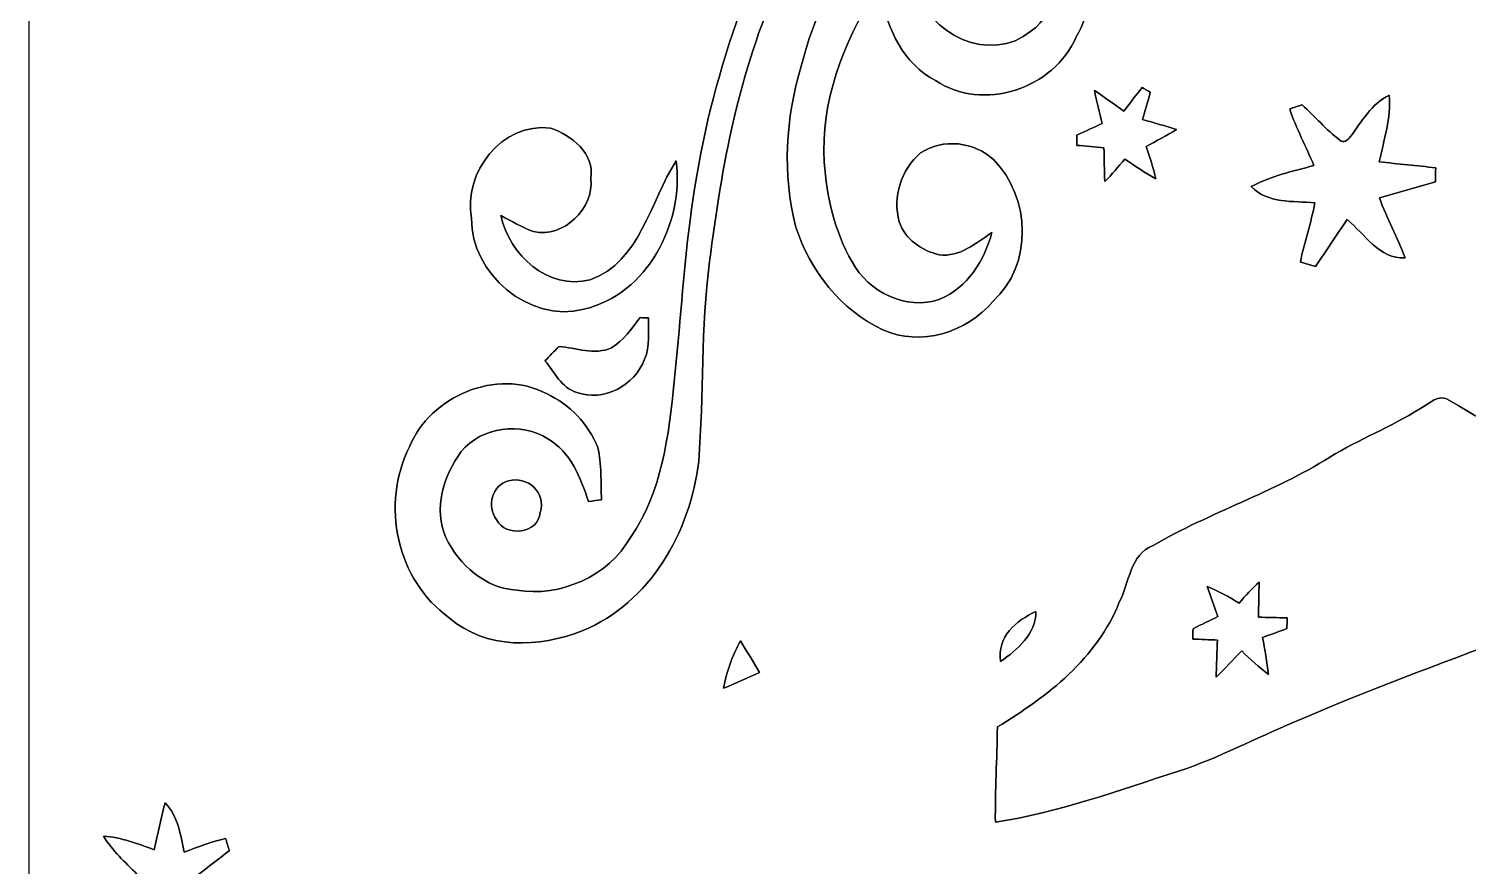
# Model space of a CAD drawing. Header units: centimetres. Extents: x -16.8 to 16.8, y -16.7 to 16.7.
# Drawn here: x -16.77 to -2.77, y 0.39 to 8.53 of the extents above; entities that cross this region are included whole.
import ezdxf

# ---------------------------------------------------------------- set-up
doc = ezdxf.new("R2010")
doc.units = ezdxf.units.CM
doc.header["$MEASUREMENT"] = 0
doc.layers.add('Layer 1', color=7, linetype='Continuous')

msp = doc.modelspace()

# ---------------------------------------------------------------- linework, layer by layer
at = {"layer": 'Layer 1', "color": 7}
for points, knots in [([(-16.77458, 16.66875), (-16.77458, 16.66875), (16.77458, 16.66875), (16.77458, 16.66875), (16.77458, 16.66875), (16.77458, 16.66875), (16.77458, -16.66875), (16.77458, -16.66875), (16.77458, -16.66875), (16.77458, -16.66875), (-16.77458, -16.66875), (-16.77458, -16.66875), (-16.77458, -16.66875), (-16.77458, -16.66875), (-16.77458, 16.66875), (-16.77458, 16.66875), (-16.77458, 16.66875), (-16.77458, 16.66875), (-16.77458, 16.66875), (-16.77458, 16.66875)], [0, 0, 0, 0, 0.16666667, 0.16666667, 0.16666667, 0.16666667, 0.33333333, 0.33333333, 0.33333333, 0.33333333, 0.5, 0.5, 0.5, 0.5, 0.66666667, 0.66666667, 0.66666667, 0.66666667, 1, 1, 1, 1]), ([(-9.86155, 12.54866), (-10.07639, 12.21458), (-10.19351, 11.80853), (-10.11132, 11.41201), (-10.11132, 11.41201), (-10.04817, 10.83522), (-9.68869, 10.34556), (-9.24595, 9.99278), (-9.24595, 9.99278), (-9.83333, 8.97396), (-10.19669, 7.83237), (-10.34133, 6.66644), (-10.34133, 6.66644), (-10.41329, 6.14609), (-10.43517, 5.62081), (-10.4962, 5.0994), (-10.4962, 5.0994), (-10.54876, 4.57623), (-10.61226, 4.0259), (-10.92165, 3.58281), (-10.92165, 3.58281), (-11.13508, 3.20816), (-11.60427, 2.99896), (-12.02619, 3.07164), (-12.02619, 3.07164), (-12.33276, 3.08892), (-12.58958, 3.31541), (-12.71658, 3.58281), (-12.71658, 3.58281), (-12.84111, 3.86221), (-12.73986, 4.1843), (-12.567, 4.41854), (-12.567, 4.41854), (-12.36945, 4.66055), (-11.98245, 4.71241), (-11.72386, 4.54131), (-11.72386, 4.54131), (-11.5002, 4.41819), (-11.40813, 4.16243), (-11.32911, 3.93453), (-11.32911, 3.93453), (-11.28677, 3.93947), (-11.24444, 3.94441), (-11.20211, 3.94935), (-11.20211, 3.94935), (-11.21234, 4.11939), (-11.19752, 4.29401), (-11.23985, 4.45982), (-11.23985, 4.45982), (-11.33334, 4.68912), (-11.5122, 4.87856), (-11.73798, 4.98193), (-11.73798, 4.98193), (-12.21952, 5.23734), (-12.87074, 4.95759), (-13.07148, 4.46405), (-13.07148, 4.46405), (-13.35193, 3.90984), (-13.19777, 3.16724), (-12.68377, 2.80317), (-12.68377, 2.80317), (-12.32994, 2.49308), (-11.80536, 2.51001), (-11.38978, 2.67723), (-11.38978, 2.67723), (-10.72974, 2.94711), (-10.33533, 3.63926), (-10.25737, 4.32576), (-10.25737, 4.32576), (-10.20657, 4.97205), (-10.23796, 5.62328), (-10.15083, 6.26674), (-10.15083, 6.26674), (-10.03547, 7.19173), (-9.86437, 8.12659), (-9.47244, 8.97855), (-9.47244, 8.97855), (-9.25407, 9.46785), (-8.90129, 9.87319), (-8.53969, 10.26054), (-8.53969, 10.26054), (-9.0992, 10.43693), (-9.60226, 10.8398), (-9.79205, 11.40954), (-9.79205, 11.40954), (-9.92505, 11.77149), (-9.83086, 12.15425), (-9.76489, 12.51938), (-9.76489, 12.51938), (-9.78888, 12.52679), (-9.83756, 12.54125), (-9.86155, 12.54866), (-9.86155, 12.54866), (-9.86155, 12.54866), (-9.86155, 12.54866), (-9.86155, 12.54866)], [0, 0, 0, 0, 0.04, 0.04, 0.04, 0.04, 0.08, 0.08, 0.08, 0.08, 0.12, 0.12, 0.12, 0.12, 0.16, 0.16, 0.16, 0.16, 0.2, 0.2, 0.2, 0.2, 0.24, 0.24, 0.24, 0.24, 0.28, 0.28, 0.28, 0.28, 0.32, 0.32, 0.32, 0.32, 0.36, 0.36, 0.36, 0.36, 0.4, 0.4, 0.4, 0.4, 0.44, 0.44, 0.44, 0.44, 0.48, 0.48, 0.48, 0.48, 0.52, 0.52, 0.52, 0.52, 0.56, 0.56, 0.56, 0.56, 0.6, 0.6, 0.6, 0.6, 0.64, 0.64, 0.64, 0.64, 0.68, 0.68, 0.68, 0.68, 0.72, 0.72, 0.72, 0.72, 0.76, 0.76, 0.76, 0.76, 0.8, 0.8, 0.8, 0.8, 0.84, 0.84, 0.84, 0.84, 0.88, 0.88, 0.88, 0.88, 0.92, 0.92, 0.92, 0.92, 1, 1, 1, 1]), ([(-7.63799, 10.60168), (-8.39682, 9.97126), (-9.01735, 9.13447), (-9.25936, 8.16681), (-9.25936, 8.16681), (-9.41282, 7.66127), (-9.44598, 7.11447), (-9.31228, 6.60082), (-9.31228, 6.60082), (-9.17575, 6.17679), (-8.87448, 5.79367), (-8.46667, 5.60352), (-8.46667, 5.60352), (-8.09872, 5.43595), (-7.64893, 5.57636), (-7.39563, 5.87904), (-7.39563, 5.87904), (-7.00405, 6.229), (-7.02628, 6.89187), (-7.38681, 7.25346), (-7.38681, 7.25346), (-7.57379, 7.43197), (-7.8807, 7.46689), (-8.09801, 7.32155), (-8.09801, 7.32155), (-8.28887, 7.16245), (-8.37283, 6.89187), (-8.30651, 6.65268), (-8.30651, 6.65268), (-8.25324, 6.48264), (-8.08461, 6.37187), (-7.91916, 6.3313), (-7.91916, 6.3313), (-7.7149, 6.30661), (-7.56179, 6.4456), (-7.40516, 6.54756), (-7.40516, 6.54756), (-7.47854, 6.27486), (-7.64117, 6.0138), (-7.91104, 5.90021), (-7.91104, 5.90021), (-8.24089, 5.78626), (-8.60425, 5.969), (-8.76547, 6.26251), (-8.76547, 6.26251), (-8.93304, 6.55779), (-9.01383, 6.89645), (-9.03534, 7.23336), (-9.03534, 7.23336), (-9.07309, 7.82038), (-8.84908, 8.38553), (-8.54922, 8.87906), (-8.54922, 8.87906), (-8.53123, 8.87201), (-8.49595, 8.85754), (-8.47831, 8.85049), (-8.47831, 8.85049), (-8.42186, 8.5217), (-8.26347, 8.18797), (-7.95514, 8.02675), (-7.95514, 8.02675), (-7.493, 7.71596), (-6.79838, 7.94561), (-6.58424, 8.4515), (-6.58424, 8.4515), (-6.27839, 8.91928), (-6.72218, 9.69292), (-7.30532, 9.52712), (-7.30532, 9.52712), (-7.52334, 9.49149), (-7.6394, 9.27594), (-7.69197, 9.08156), (-7.69197, 9.08156), (-7.49194, 9.17575), (-7.31167, 9.41352), (-7.07143, 9.29816), (-7.07143, 9.29816), (-6.76593, 9.15106), (-6.74688, 8.68468), (-7.02557, 8.50618), (-7.02557, 8.50618), (-7.41045, 8.18233), (-8.04474, 8.46949), (-8.13082, 8.94327), (-8.13082, 8.94327), (-8.14458, 9.19727), (-8.10789, 9.45691), (-7.98901, 9.68375), (-7.98901, 9.68375), (-7.79392, 10.13954), (-7.38681, 10.45422), (-6.99206, 10.73044), (-6.99206, 10.73044), (-6.70243, 10.94669), (-6.35, 11.04053), (-6.02968, 11.19611), (-6.02968, 11.19611), (-6.62199, 11.27054), (-7.17762, 10.93435), (-7.63799, 10.60168), (-7.63799, 10.60168), (-7.63799, 10.60168), (-7.63799, 10.60168), (-7.63799, 10.60168)], [0, 0, 0, 0, 0.03703704, 0.03703704, 0.03703704, 0.03703704, 0.07407407, 0.07407407, 0.07407407, 0.07407407, 0.11111111, 0.11111111, 0.11111111, 0.11111111, 0.14814815, 0.14814815, 0.14814815, 0.14814815, 0.18518519, 0.18518519, 0.18518519, 0.18518519, 0.22222222, 0.22222222, 0.22222222, 0.22222222, 0.25925926, 0.25925926, 0.25925926, 0.25925926, 0.2962963, 0.2962963, 0.2962963, 0.2962963, 0.33333333, 0.33333333, 0.33333333, 0.33333333, 0.37037037, 0.37037037, 0.37037037, 0.37037037, 0.40740741, 0.40740741, 0.40740741, 0.40740741, 0.44444444, 0.44444444, 0.44444444, 0.44444444, 0.48148148, 0.48148148, 0.48148148, 0.48148148, 0.51851852, 0.51851852, 0.51851852, 0.51851852, 0.55555556, 0.55555556, 0.55555556, 0.55555556, 0.59259259, 0.59259259, 0.59259259, 0.59259259, 0.62962963, 0.62962963, 0.62962963, 0.62962963, 0.66666667, 0.66666667, 0.66666667, 0.66666667, 0.7037037, 0.7037037, 0.7037037, 0.7037037, 0.74074074, 0.74074074, 0.74074074, 0.74074074, 0.77777778, 0.77777778, 0.77777778, 0.77777778, 0.81481481, 0.81481481, 0.81481481, 0.81481481, 0.85185185, 0.85185185, 0.85185185, 0.85185185, 0.88888889, 0.88888889, 0.88888889, 0.88888889, 0.92592593, 0.92592593, 0.92592593, 0.92592593, 1, 1, 1, 1]), ([(-5.9436, 7.95867), (-6.00357, 7.88247), (-6.06178, 7.80521), (-6.12105, 7.72866), (-6.12105, 7.72866), (-6.21665, 7.79568), (-6.31155, 7.86412), (-6.40786, 7.93044), (-6.40786, 7.93044), (-6.38634, 7.82214), (-6.35917, 7.71525), (-6.33166, 7.60836), (-6.33166, 7.60836), (-6.41385, 7.57096), (-6.4957, 7.53392), (-6.57754, 7.49582), (-6.57754, 7.49582), (-6.57789, 7.47077), (-6.5786, 7.42068), (-6.57895, 7.39563), (-6.57895, 7.39563), (-6.49111, 7.38787), (-6.40292, 7.37941), (-6.31437, 7.37094), (-6.31437, 7.37094), (-6.31049, 7.26122), (-6.31261, 7.15574), (-6.30626, 7.04427), (-6.30626, 7.04427), (-6.23746, 7.11341), (-6.17467, 7.18785), (-6.11223, 7.26264), (-6.11223, 7.26264), (-6.0131, 7.19596), (-5.91573, 7.12682), (-5.8099, 7.07037), (-5.8099, 7.07037), (-5.8353, 7.17691), (-5.86916, 7.28133), (-5.90479, 7.3847), (-5.90479, 7.3847), (-5.80496, 7.43761), (-5.70548, 7.49124), (-5.60917, 7.5498), (-5.60917, 7.5498), (-5.71853, 7.58507), (-5.8293, 7.61506), (-5.93972, 7.64646), (-5.93972, 7.64646), (-5.91326, 7.73465), (-5.88751, 7.8232), (-5.86423, 7.9121), (-5.86423, 7.9121), (-5.88433, 7.92374), (-5.92384, 7.94702), (-5.9436, 7.95867), (-5.9436, 7.95867), (-5.9436, 7.95867), (-5.9436, 7.95867), (-5.9436, 7.95867)], [0, 0, 0, 0, 0.0625, 0.0625, 0.0625, 0.0625, 0.125, 0.125, 0.125, 0.125, 0.1875, 0.1875, 0.1875, 0.1875, 0.25, 0.25, 0.25, 0.25, 0.3125, 0.3125, 0.3125, 0.3125, 0.375, 0.375, 0.375, 0.375, 0.4375, 0.4375, 0.4375, 0.4375, 0.5, 0.5, 0.5, 0.5, 0.5625, 0.5625, 0.5625, 0.5625, 0.625, 0.625, 0.625, 0.625, 0.6875, 0.6875, 0.6875, 0.6875, 0.75, 0.75, 0.75, 0.75, 0.8125, 0.8125, 0.8125, 0.8125, 0.875, 0.875, 0.875, 0.875, 1, 1, 1, 1]), ([(-3.91901, 7.47712), (-3.93876, 7.44749), (-3.98709, 7.41257), (-4.0192, 7.44502), (-4.0192, 7.44502), (-4.15325, 7.54662), (-4.26191, 7.6768), (-4.38609, 7.78969), (-4.38609, 7.78969), (-4.41643, 7.77981), (-4.4771, 7.76041), (-4.50744, 7.75088), (-4.50744, 7.75088), (-4.44535, 7.56073), (-4.34799, 7.3847), (-4.27284, 7.19949), (-4.27284, 7.19949), (-4.47957, 7.14269), (-4.69159, 7.09683), (-4.88139, 6.99417), (-4.88139, 6.99417), (-4.71876, 6.82801), (-4.47569, 6.85518), (-4.26261, 6.83789), (-4.26261, 6.83789), (-4.29719, 6.64281), (-4.36774, 6.45619), (-4.40373, 6.26075), (-4.40373, 6.26075), (-4.35504, 6.24699), (-4.30601, 6.23288), (-4.25697, 6.21841), (-4.25697, 6.21841), (-4.15431, 6.37046), (-4.0513, 6.52216), (-3.94794, 6.6735), (-3.94794, 6.6735), (-3.77437, 6.53239), (-3.63679, 6.28756), (-3.38596, 6.30273), (-3.38596, 6.30273), (-3.45652, 6.5024), (-3.56694, 6.68514), (-3.63396, 6.88622), (-3.63396, 6.88622), (-3.45228, 6.93737), (-3.2706, 6.98817), (-3.08892, 7.04003), (-3.08892, 7.04003), (-3.08857, 7.08589), (-3.08822, 7.1314), (-3.08751, 7.17691), (-3.08751, 7.17691), (-3.2699, 7.19878), (-3.45405, 7.21607), (-3.63643, 7.23441), (-3.63643, 7.23441), (-3.59234, 7.44855), (-3.52072, 7.66269), (-3.53907, 7.88458), (-3.53907, 7.88458), (-3.71299, 7.79921), (-3.80753, 7.62529), (-3.91901, 7.47712), (-3.91901, 7.47712), (-3.91901, 7.47712), (-3.91901, 7.47712), (-3.91901, 7.47712)], [0, 0, 0, 0, 0.05555556, 0.05555556, 0.05555556, 0.05555556, 0.11111111, 0.11111111, 0.11111111, 0.11111111, 0.16666667, 0.16666667, 0.16666667, 0.16666667, 0.22222222, 0.22222222, 0.22222222, 0.22222222, 0.27777778, 0.27777778, 0.27777778, 0.27777778, 0.33333333, 0.33333333, 0.33333333, 0.33333333, 0.38888889, 0.38888889, 0.38888889, 0.38888889, 0.44444444, 0.44444444, 0.44444444, 0.44444444, 0.5, 0.5, 0.5, 0.5, 0.55555556, 0.55555556, 0.55555556, 0.55555556, 0.61111111, 0.61111111, 0.61111111, 0.61111111, 0.66666667, 0.66666667, 0.66666667, 0.66666667, 0.72222222, 0.72222222, 0.72222222, 0.72222222, 0.77777778, 0.77777778, 0.77777778, 0.77777778, 0.83333333, 0.83333333, 0.83333333, 0.83333333, 0.88888889, 0.88888889, 0.88888889, 0.88888889, 1, 1, 1, 1]), ([(-12.46858, 6.68584), (-12.47069, 6.14574), (-11.90872, 5.66702), (-11.37603, 5.80178), (-11.37603, 5.80178), (-10.7569, 5.94819), (-10.39671, 6.63892), (-10.4775, 7.24464), (-10.4775, 7.24464), (-10.73115, 6.85024), (-10.82111, 6.26921), (-11.31253, 6.08753), (-11.31253, 6.08753), (-11.73233, 5.9884), (-12.09181, 6.32742), (-12.18248, 6.7123), (-12.18248, 6.7123), (-12.07594, 6.66186), (-11.97575, 6.59447), (-11.86321, 6.55673), (-11.86321, 6.55673), (-11.57464, 6.49252), (-11.27301, 6.78004), (-11.30688, 7.07319), (-11.30688, 7.07319), (-11.26666, 7.31485), (-11.49632, 7.49582), (-11.69917, 7.5625), (-11.69917, 7.5625), (-12.17119, 7.62388), (-12.55042, 7.12929), (-12.46858, 6.68584), (-12.46858, 6.68584), (-12.46858, 6.68584), (-12.46858, 6.68584), (-12.46858, 6.68584)], [0, 0, 0, 0, 0.1, 0.1, 0.1, 0.1, 0.2, 0.2, 0.2, 0.2, 0.3, 0.3, 0.3, 0.3, 0.4, 0.4, 0.4, 0.4, 0.5, 0.5, 0.5, 0.5, 0.6, 0.6, 0.6, 0.6, 0.7, 0.7, 0.7, 0.7, 0.8, 0.8, 0.8, 0.8, 1, 1, 1, 1]), ([(-10.82781, 5.721), (-10.91036, 5.61481), (-10.98832, 5.49663), (-11.10686, 5.42749), (-11.10686, 5.42749), (-11.26984, 5.35305), (-11.45081, 5.42819), (-11.61768, 5.44089), (-11.61768, 5.44089), (-11.66283, 5.39468), (-11.70834, 5.34811), (-11.75314, 5.30119), (-11.75314, 5.30119), (-11.66213, 5.19077), (-11.59193, 5.03908), (-11.44411, 4.99463), (-11.44411, 4.99463), (-11.18694, 4.89479), (-10.87579, 5.06413), (-10.78442, 5.31601), (-10.78442, 5.31601), (-10.7248, 5.44089), (-10.75302, 5.58659), (-10.7442, 5.71853), (-10.7442, 5.71853), (-10.76501, 5.71923), (-10.80699, 5.72029), (-10.82781, 5.721), (-10.82781, 5.721), (-10.82781, 5.721), (-10.82781, 5.721), (-10.82781, 5.721)], [0, 0, 0, 0, 0.11111111, 0.11111111, 0.11111111, 0.11111111, 0.22222222, 0.22222222, 0.22222222, 0.22222222, 0.33333333, 0.33333333, 0.33333333, 0.33333333, 0.44444444, 0.44444444, 0.44444444, 0.44444444, 0.55555556, 0.55555556, 0.55555556, 0.55555556, 0.66666667, 0.66666667, 0.66666667, 0.66666667, 0.77777778, 0.77777778, 0.77777778, 0.77777778, 1, 1, 1, 1]), ([(-3.24309, 4.83517), (-3.15595, 4.87962), (-3.05364, 4.99357), (-2.95169, 4.91561), (-2.95169, 4.91561), (-2.08068, 4.38926), (-1.149, 3.9751), (-0.2286, 3.54401), (-0.2286, 3.54401), (-0.23036, 3.52108), (-0.23424, 3.47521), (-0.23601, 3.45193), (-0.23601, 3.45193), (-1.62348, 2.84021), (-3.07587, 2.39219), (-4.46652, 1.78717), (-4.46652, 1.78717), (-4.83905, 1.63195), (-5.19748, 1.44286), (-5.58094, 1.3141), (-5.58094, 1.3141), (-6.17079, 1.12536), (-6.75711, 0.91228), (-7.37129, 0.81492), (-7.37129, 0.81492), (-7.37411, 1.12395), (-7.35506, 1.43334), (-7.35154, 1.74202), (-7.35154, 1.74202), (-6.86506, 2.03659), (-6.3821, 2.40983), (-6.1655, 2.95487), (-6.1655, 2.95487), (-6.06672, 3.14254), (-6.0639, 3.41665), (-5.83741, 3.50696), (-5.83741, 3.50696), (-5.28214, 3.82693), (-4.66302, 4.02414), (-4.11762, 4.36386), (-4.11762, 4.36386), (-3.83681, 4.54131), (-3.52072, 4.65314), (-3.24309, 4.83517), (-3.24309, 4.83517), (-3.24309, 4.83517), (-3.24309, 4.83517), (-3.24309, 4.83517)], [0, 0, 0, 0, 0.07692308, 0.07692308, 0.07692308, 0.07692308, 0.15384615, 0.15384615, 0.15384615, 0.15384615, 0.23076923, 0.23076923, 0.23076923, 0.23076923, 0.30769231, 0.30769231, 0.30769231, 0.30769231, 0.38461538, 0.38461538, 0.38461538, 0.38461538, 0.46153846, 0.46153846, 0.46153846, 0.46153846, 0.53846154, 0.53846154, 0.53846154, 0.53846154, 0.61538462, 0.61538462, 0.61538462, 0.61538462, 0.69230769, 0.69230769, 0.69230769, 0.69230769, 0.76923077, 0.76923077, 0.76923077, 0.76923077, 0.84615385, 0.84615385, 0.84615385, 0.84615385, 1, 1, 1, 1]), ([(-12.10663, 4.13456), (-12.26785, 4.09646), (-12.32147, 3.88408), (-12.22481, 3.75814), (-12.22481, 3.75814), (-12.1412, 3.58211), (-11.81276, 3.62021), (-11.79901, 3.82729), (-11.79901, 3.82729), (-11.73445, 4.02378), (-11.92989, 4.18571), (-12.10663, 4.13456), (-12.10663, 4.13456), (-12.10663, 4.13456), (-12.10663, 4.13456), (-12.10663, 4.13456)], [0, 0, 0, 0, 0.2, 0.2, 0.2, 0.2, 0.4, 0.4, 0.4, 0.4, 0.6, 0.6, 0.6, 0.6, 1, 1, 1, 1]), ([(-4.99992, 2.94605), (-5.10011, 3.00637), (-5.20241, 3.06423), (-5.31107, 3.10833), (-5.31107, 3.10833), (-5.27861, 3.0099), (-5.24228, 2.91253), (-5.20594, 2.81552), (-5.20594, 2.81552), (-5.28708, 2.77636), (-5.36751, 2.73685), (-5.44795, 2.69734), (-5.44795, 2.69734), (-5.44865, 2.67194), (-5.44971, 2.62114), (-5.45006, 2.59609), (-5.45006, 2.59609), (-5.39044, 2.59362), (-5.27121, 2.58868), (-5.21159, 2.58621), (-5.21159, 2.58621), (-5.21476, 2.4959), (-5.22076, 2.31528), (-5.22393, 2.22462), (-5.22393, 2.22462), (-5.14068, 2.30999), (-5.05813, 2.39571), (-4.97487, 2.48038), (-4.97487, 2.48038), (-4.89232, 2.39995), (-4.80695, 2.32198), (-4.71382, 2.25319), (-4.71382, 2.25319), (-4.72899, 2.37384), (-4.75051, 2.49379), (-4.77097, 2.61303), (-4.77097, 2.61303), (-4.6923, 2.64089), (-4.61328, 2.66912), (-4.53461, 2.69804), (-4.53461, 2.69804), (-4.53425, 2.72415), (-4.53319, 2.77636), (-4.53284, 2.80247), (-4.53284, 2.80247), (-4.62598, 2.80458), (-4.71911, 2.8067), (-4.81189, 2.80846), (-4.81189, 2.80846), (-4.80836, 2.92206), (-4.80801, 3.03848), (-4.80519, 3.15101), (-4.80519, 3.15101), (-4.87398, 3.08681), (-4.93818, 3.01731), (-4.99992, 2.94605)], [0, 0, 0, 0, 0.06666667, 0.06666667, 0.06666667, 0.06666667, 0.13333333, 0.13333333, 0.13333333, 0.13333333, 0.2, 0.2, 0.2, 0.2, 0.26666667, 0.26666667, 0.26666667, 0.26666667, 0.33333333, 0.33333333, 0.33333333, 0.33333333, 0.4, 0.4, 0.4, 0.4, 0.46666667, 0.46666667, 0.46666667, 0.46666667, 0.53333333, 0.53333333, 0.53333333, 0.53333333, 0.6, 0.6, 0.6, 0.6, 0.66666667, 0.66666667, 0.66666667, 0.66666667, 0.73333333, 0.73333333, 0.73333333, 0.73333333, 0.8, 0.8, 0.8, 0.8, 0.86666667, 0.86666667, 0.86666667, 0.86666667, 1, 1, 1, 1]), ([(-7.32155, 2.37702), (-7.35683, 2.62467), (-7.1695, 2.77319), (-6.97618, 2.86526), (-6.97618, 2.86526), (-6.97618, 2.64654), (-7.1561, 2.49343), (-7.32155, 2.37702)], [0, 0, 0, 0, 0.33333333, 0.33333333, 0.33333333, 0.33333333, 1, 1, 1, 1]), ([(-10.01607, 2.11737), (-9.98502, 2.27824), (-9.9314, 2.43487), (-9.85203, 2.57845), (-9.85203, 2.57845), (-9.78923, 2.47721), (-9.72644, 2.37525), (-9.66576, 2.27224), (-9.66576, 2.27224), (-9.78218, 2.22003), (-9.89753, 2.165), (-10.01607, 2.11737)], [0, 0, 0, 0, 0.25, 0.25, 0.25, 0.25, 0.5, 0.5, 0.5, 0.5, 1, 1, 1, 1]), ([(-15.44743, 1.00471), (-15.48977, 0.85443), (-15.52152, 0.70132), (-15.55327, 0.54822), (-15.55327, 0.54822), (-15.71378, 0.60748), (-15.87641, 0.66816), (-16.04857, 0.68121), (-16.04857, 0.68121), (-15.96319, 0.53869), (-15.83725, 0.42862), (-15.72295, 0.30974), (-15.72295, 0.30974), (-15.84995, 0.20003), (-15.99036, 0.09313), (-16.05351, -0.06879), (-16.05351, -0.06879), (-15.88347, -0.04833), (-15.7159, -0.01094), (-15.54621, 0.01129), (-15.54621, 0.01129), (-15.5388, -0.10971), (-15.50705, -0.23319), (-15.53104, -0.35384), (-15.53104, -0.35384), (-15.60054, -0.54293), (-15.73883, -0.70168), (-15.78963, -0.89888), (-15.78963, -0.89888), (-15.89476, -1.4097), (-15.6718, -2.00307), (-15.19096, -2.24473), (-15.19096, -2.24473), (-14.60006, -2.5654), (-13.76962, -2.30681), (-13.46976, -1.70251), (-13.46976, -1.70251), (-13.27856, -1.34444), (-13.35723, -0.90699), (-13.52091, -0.55316), (-13.52091, -0.55316), (-13.5823, -0.92322), (-13.49904, -1.37195), (-13.78197, -1.67005), (-13.78197, -1.67005), (-14.06666, -1.94381), (-14.51681, -2.12372), (-14.90274, -1.95509), (-14.90274, -1.95509), (-15.34901, -1.79564), (-15.54621, -1.21673), (-15.35959, -0.79587), (-15.35959, -0.79587), (-15.21883, -0.45085), (-14.65545, -0.35842), (-14.44766, -0.68968), (-14.44766, -0.68968), (-14.28256, -0.8823), (-14.32454, -1.15817), (-14.30338, -1.391), (-14.30338, -1.391), (-14.10053, -1.22626), (-13.99752, -0.93098), (-14.12699, -0.68756), (-14.12699, -0.68756), (-14.23741, -0.36759), (-14.56549, -0.2346), (-14.84313, -0.09666), (-14.84313, -0.09666), (-14.94649, 0.02999), (-15.03539, 0.16933), (-15.13417, 0.29986), (-15.13417, 0.29986), (-15.03151, 0.38135), (-14.92638, 0.45967), (-14.82337, 0.54046), (-14.82337, 0.54046), (-14.83254, 0.56974), (-14.85089, 0.62865), (-14.85971, 0.65793), (-14.85971, 0.65793), (-14.99729, 0.62406), (-15.13029, 0.57644), (-15.26223, 0.52529), (-15.26223, 0.52529), (-15.29715, 0.69356), (-15.32431, 0.87454), (-15.44743, 1.00471), (-15.44743, 1.00471), (-15.44743, 1.00471), (-15.44743, 1.00471), (-15.44743, 1.00471)], [0, 0, 0, 0, 0.04166667, 0.04166667, 0.04166667, 0.04166667, 0.08333333, 0.08333333, 0.08333333, 0.08333333, 0.125, 0.125, 0.125, 0.125, 0.16666667, 0.16666667, 0.16666667, 0.16666667, 0.20833333, 0.20833333, 0.20833333, 0.20833333, 0.25, 0.25, 0.25, 0.25, 0.29166667, 0.29166667, 0.29166667, 0.29166667, 0.33333333, 0.33333333, 0.33333333, 0.33333333, 0.375, 0.375, 0.375, 0.375, 0.41666667, 0.41666667, 0.41666667, 0.41666667, 0.45833333, 0.45833333, 0.45833333, 0.45833333, 0.5, 0.5, 0.5, 0.5, 0.54166667, 0.54166667, 0.54166667, 0.54166667, 0.58333333, 0.58333333, 0.58333333, 0.58333333, 0.625, 0.625, 0.625, 0.625, 0.66666667, 0.66666667, 0.66666667, 0.66666667, 0.70833333, 0.70833333, 0.70833333, 0.70833333, 0.75, 0.75, 0.75, 0.75, 0.79166667, 0.79166667, 0.79166667, 0.79166667, 0.83333333, 0.83333333, 0.83333333, 0.83333333, 0.875, 0.875, 0.875, 0.875, 0.91666667, 0.91666667, 0.91666667, 0.91666667, 1, 1, 1, 1])]:
    msp.add_open_spline(points, degree=3, knots=knots, dxfattribs=at)
at = {"layer": 'Layer 1'}
for points, knots in [([(-9.86155, 12.54866), (-9.83756, 12.54125), (-9.78888, 12.52679), (-9.76489, 12.51938), (-9.76489, 12.51938), (-9.83086, 12.15425), (-9.92505, 11.77149), (-9.79205, 11.40954), (-9.79205, 11.40954), (-9.60226, 10.8398), (-9.0992, 10.43693), (-8.53969, 10.26054), (-8.53969, 10.26054), (-8.90129, 9.87319), (-9.25407, 9.46785), (-9.47244, 8.97855), (-9.47244, 8.97855), (-9.86437, 8.12659), (-10.03547, 7.19173), (-10.15083, 6.26674), (-10.15083, 6.26674), (-10.23796, 5.62328), (-10.20657, 4.97205), (-10.25737, 4.32576), (-10.25737, 4.32576), (-10.33533, 3.63926), (-10.72974, 2.94711), (-11.38978, 2.67723), (-11.38978, 2.67723), (-11.80536, 2.51001), (-12.32994, 2.49308), (-12.68377, 2.80317), (-12.68377, 2.80317), (-13.19777, 3.16724), (-13.35193, 3.90984), (-13.07148, 4.46405), (-13.07148, 4.46405), (-12.87074, 4.95759), (-12.21952, 5.23734), (-11.73798, 4.98193), (-11.73798, 4.98193), (-11.5122, 4.87856), (-11.33334, 4.68912), (-11.23985, 4.45982), (-11.23985, 4.45982), (-11.19752, 4.29401), (-11.21234, 4.11939), (-11.20211, 3.94935), (-11.20211, 3.94935), (-11.24444, 3.94441), (-11.28677, 3.93947), (-11.32911, 3.93453), (-11.32911, 3.93453), (-11.40813, 4.16243), (-11.5002, 4.41819), (-11.72386, 4.54131), (-11.72386, 4.54131), (-11.98245, 4.71241), (-12.36945, 4.66055), (-12.567, 4.41854), (-12.567, 4.41854), (-12.73986, 4.1843), (-12.84111, 3.86221), (-12.71658, 3.58281), (-12.71658, 3.58281), (-12.58958, 3.31541), (-12.33276, 3.08892), (-12.02619, 3.07164), (-12.02619, 3.07164), (-11.60427, 2.99896), (-11.13508, 3.20816), (-10.92165, 3.58281), (-10.92165, 3.58281), (-10.61226, 4.0259), (-10.54876, 4.57623), (-10.4962, 5.0994), (-10.4962, 5.0994), (-10.43517, 5.62081), (-10.41329, 6.14609), (-10.34133, 6.66644), (-10.34133, 6.66644), (-10.19669, 7.83237), (-9.83333, 8.97396), (-9.24595, 9.99278), (-9.24595, 9.99278), (-9.68869, 10.34556), (-10.04817, 10.83522), (-10.11132, 11.41201), (-10.11132, 11.41201), (-10.19351, 11.80853), (-10.07639, 12.21458), (-9.86155, 12.54866)], [0, 0, 0, 0, 0.04166667, 0.04166667, 0.04166667, 0.04166667, 0.08333333, 0.08333333, 0.08333333, 0.08333333, 0.125, 0.125, 0.125, 0.125, 0.16666667, 0.16666667, 0.16666667, 0.16666667, 0.20833333, 0.20833333, 0.20833333, 0.20833333, 0.25, 0.25, 0.25, 0.25, 0.29166667, 0.29166667, 0.29166667, 0.29166667, 0.33333333, 0.33333333, 0.33333333, 0.33333333, 0.375, 0.375, 0.375, 0.375, 0.41666667, 0.41666667, 0.41666667, 0.41666667, 0.45833333, 0.45833333, 0.45833333, 0.45833333, 0.5, 0.5, 0.5, 0.5, 0.54166667, 0.54166667, 0.54166667, 0.54166667, 0.58333333, 0.58333333, 0.58333333, 0.58333333, 0.625, 0.625, 0.625, 0.625, 0.66666667, 0.66666667, 0.66666667, 0.66666667, 0.70833333, 0.70833333, 0.70833333, 0.70833333, 0.75, 0.75, 0.75, 0.75, 0.79166667, 0.79166667, 0.79166667, 0.79166667, 0.83333333, 0.83333333, 0.83333333, 0.83333333, 0.875, 0.875, 0.875, 0.875, 0.91666667, 0.91666667, 0.91666667, 0.91666667, 1, 1, 1, 1]), ([(-7.63799, 10.60168), (-7.17762, 10.93435), (-6.62199, 11.27054), (-6.02968, 11.19611), (-6.02968, 11.19611), (-6.35, 11.04053), (-6.70243, 10.94669), (-6.99206, 10.73044), (-6.99206, 10.73044), (-7.38681, 10.45422), (-7.79392, 10.13954), (-7.98901, 9.68375), (-7.98901, 9.68375), (-8.10789, 9.45691), (-8.14458, 9.19727), (-8.13082, 8.94327), (-8.13082, 8.94327), (-8.04474, 8.46949), (-7.41045, 8.18233), (-7.02557, 8.50618), (-7.02557, 8.50618), (-6.74688, 8.68468), (-6.76593, 9.15106), (-7.07143, 9.29816), (-7.07143, 9.29816), (-7.31167, 9.41352), (-7.49194, 9.17575), (-7.69197, 9.08156), (-7.69197, 9.08156), (-7.6394, 9.27594), (-7.52334, 9.49149), (-7.30532, 9.52712), (-7.30532, 9.52712), (-6.72218, 9.69292), (-6.27839, 8.91928), (-6.58424, 8.4515), (-6.58424, 8.4515), (-6.79838, 7.94561), (-7.493, 7.71596), (-7.95514, 8.02675), (-7.95514, 8.02675), (-8.26347, 8.18797), (-8.42186, 8.5217), (-8.47831, 8.85049), (-8.47831, 8.85049), (-8.49595, 8.85754), (-8.53123, 8.87201), (-8.54922, 8.87906), (-8.54922, 8.87906), (-8.84908, 8.38553), (-9.07309, 7.82038), (-9.03534, 7.23336), (-9.03534, 7.23336), (-9.01383, 6.89645), (-8.93304, 6.55779), (-8.76547, 6.26251), (-8.76547, 6.26251), (-8.60425, 5.969), (-8.24089, 5.78626), (-7.91104, 5.90021), (-7.91104, 5.90021), (-7.64117, 6.0138), (-7.47854, 6.27486), (-7.40516, 6.54756), (-7.40516, 6.54756), (-7.56179, 6.4456), (-7.7149, 6.30661), (-7.91916, 6.3313), (-7.91916, 6.3313), (-8.08461, 6.37187), (-8.25324, 6.48264), (-8.30651, 6.65268), (-8.30651, 6.65268), (-8.37283, 6.89187), (-8.28887, 7.16245), (-8.09801, 7.32155), (-8.09801, 7.32155), (-7.8807, 7.46689), (-7.57379, 7.43197), (-7.38681, 7.25346), (-7.38681, 7.25346), (-7.02628, 6.89187), (-7.00405, 6.229), (-7.39563, 5.87904), (-7.39563, 5.87904), (-7.64893, 5.57636), (-8.09872, 5.43595), (-8.46667, 5.60352), (-8.46667, 5.60352), (-8.87448, 5.79367), (-9.17575, 6.17679), (-9.31228, 6.60082), (-9.31228, 6.60082), (-9.44598, 7.11447), (-9.41282, 7.66127), (-9.25936, 8.16681), (-9.25936, 8.16681), (-9.01735, 9.13447), (-8.39682, 9.97126), (-7.63799, 10.60168)], [0, 0, 0, 0, 0.03846154, 0.03846154, 0.03846154, 0.03846154, 0.07692308, 0.07692308, 0.07692308, 0.07692308, 0.11538462, 0.11538462, 0.11538462, 0.11538462, 0.15384615, 0.15384615, 0.15384615, 0.15384615, 0.19230769, 0.19230769, 0.19230769, 0.19230769, 0.23076923, 0.23076923, 0.23076923, 0.23076923, 0.26923077, 0.26923077, 0.26923077, 0.26923077, 0.30769231, 0.30769231, 0.30769231, 0.30769231, 0.34615385, 0.34615385, 0.34615385, 0.34615385, 0.38461538, 0.38461538, 0.38461538, 0.38461538, 0.42307692, 0.42307692, 0.42307692, 0.42307692, 0.46153846, 0.46153846, 0.46153846, 0.46153846, 0.5, 0.5, 0.5, 0.5, 0.53846154, 0.53846154, 0.53846154, 0.53846154, 0.57692308, 0.57692308, 0.57692308, 0.57692308, 0.61538462, 0.61538462, 0.61538462, 0.61538462, 0.65384615, 0.65384615, 0.65384615, 0.65384615, 0.69230769, 0.69230769, 0.69230769, 0.69230769, 0.73076923, 0.73076923, 0.73076923, 0.73076923, 0.76923077, 0.76923077, 0.76923077, 0.76923077, 0.80769231, 0.80769231, 0.80769231, 0.80769231, 0.84615385, 0.84615385, 0.84615385, 0.84615385, 0.88461538, 0.88461538, 0.88461538, 0.88461538, 0.92307692, 0.92307692, 0.92307692, 0.92307692, 1, 1, 1, 1]), ([(-5.9436, 7.95867), (-5.92384, 7.94702), (-5.88433, 7.92374), (-5.86423, 7.9121), (-5.86423, 7.9121), (-5.88751, 7.8232), (-5.91326, 7.73465), (-5.93972, 7.64646), (-5.93972, 7.64646), (-5.8293, 7.61506), (-5.71853, 7.58507), (-5.60917, 7.5498), (-5.60917, 7.5498), (-5.70548, 7.49124), (-5.80496, 7.43761), (-5.90479, 7.3847), (-5.90479, 7.3847), (-5.86916, 7.28133), (-5.8353, 7.17691), (-5.8099, 7.07037), (-5.8099, 7.07037), (-5.91573, 7.12682), (-6.0131, 7.19596), (-6.11223, 7.26264), (-6.11223, 7.26264), (-6.17467, 7.18785), (-6.23746, 7.11341), (-6.30626, 7.04427), (-6.30626, 7.04427), (-6.31261, 7.15574), (-6.31049, 7.26122), (-6.31437, 7.37094), (-6.31437, 7.37094), (-6.40292, 7.37941), (-6.49111, 7.38787), (-6.57895, 7.39563), (-6.57895, 7.39563), (-6.5786, 7.42068), (-6.57789, 7.47077), (-6.57754, 7.49582), (-6.57754, 7.49582), (-6.4957, 7.53392), (-6.41385, 7.57096), (-6.33166, 7.60836), (-6.33166, 7.60836), (-6.35917, 7.71525), (-6.38634, 7.82214), (-6.40786, 7.93044), (-6.40786, 7.93044), (-6.31155, 7.86412), (-6.21665, 7.79568), (-6.12105, 7.72866), (-6.12105, 7.72866), (-6.06178, 7.80521), (-6.00357, 7.88247), (-5.9436, 7.95867)], [0, 0, 0, 0, 0.06666667, 0.06666667, 0.06666667, 0.06666667, 0.13333333, 0.13333333, 0.13333333, 0.13333333, 0.2, 0.2, 0.2, 0.2, 0.26666667, 0.26666667, 0.26666667, 0.26666667, 0.33333333, 0.33333333, 0.33333333, 0.33333333, 0.4, 0.4, 0.4, 0.4, 0.46666667, 0.46666667, 0.46666667, 0.46666667, 0.53333333, 0.53333333, 0.53333333, 0.53333333, 0.6, 0.6, 0.6, 0.6, 0.66666667, 0.66666667, 0.66666667, 0.66666667, 0.73333333, 0.73333333, 0.73333333, 0.73333333, 0.8, 0.8, 0.8, 0.8, 0.86666667, 0.86666667, 0.86666667, 0.86666667, 1, 1, 1, 1]), ([(-3.91901, 7.47712), (-3.80753, 7.62529), (-3.71299, 7.79921), (-3.53907, 7.88458), (-3.53907, 7.88458), (-3.52072, 7.66269), (-3.59234, 7.44855), (-3.63643, 7.23441), (-3.63643, 7.23441), (-3.45405, 7.21607), (-3.2699, 7.19878), (-3.08751, 7.17691), (-3.08751, 7.17691), (-3.08822, 7.1314), (-3.08857, 7.08589), (-3.08892, 7.04003), (-3.08892, 7.04003), (-3.2706, 6.98817), (-3.45228, 6.93737), (-3.63396, 6.88622), (-3.63396, 6.88622), (-3.56694, 6.68514), (-3.45652, 6.5024), (-3.38596, 6.30273), (-3.38596, 6.30273), (-3.63679, 6.28756), (-3.77437, 6.53239), (-3.94794, 6.6735), (-3.94794, 6.6735), (-4.0513, 6.52216), (-4.15431, 6.37046), (-4.25697, 6.21841), (-4.25697, 6.21841), (-4.30601, 6.23288), (-4.35504, 6.24699), (-4.40373, 6.26075), (-4.40373, 6.26075), (-4.36774, 6.45619), (-4.29719, 6.64281), (-4.26261, 6.83789), (-4.26261, 6.83789), (-4.47569, 6.85518), (-4.71876, 6.82801), (-4.88139, 6.99417), (-4.88139, 6.99417), (-4.69159, 7.09683), (-4.47957, 7.14269), (-4.27284, 7.19949), (-4.27284, 7.19949), (-4.34799, 7.3847), (-4.44535, 7.56073), (-4.50744, 7.75088), (-4.50744, 7.75088), (-4.4771, 7.76041), (-4.41643, 7.77981), (-4.38609, 7.78969), (-4.38609, 7.78969), (-4.26191, 7.6768), (-4.15325, 7.54662), (-4.0192, 7.44502), (-4.0192, 7.44502), (-3.98709, 7.41257), (-3.93876, 7.44749), (-3.91901, 7.47712)], [0, 0, 0, 0, 0.05882353, 0.05882353, 0.05882353, 0.05882353, 0.11764706, 0.11764706, 0.11764706, 0.11764706, 0.17647059, 0.17647059, 0.17647059, 0.17647059, 0.23529412, 0.23529412, 0.23529412, 0.23529412, 0.29411765, 0.29411765, 0.29411765, 0.29411765, 0.35294118, 0.35294118, 0.35294118, 0.35294118, 0.41176471, 0.41176471, 0.41176471, 0.41176471, 0.47058824, 0.47058824, 0.47058824, 0.47058824, 0.52941176, 0.52941176, 0.52941176, 0.52941176, 0.58823529, 0.58823529, 0.58823529, 0.58823529, 0.64705882, 0.64705882, 0.64705882, 0.64705882, 0.70588235, 0.70588235, 0.70588235, 0.70588235, 0.76470588, 0.76470588, 0.76470588, 0.76470588, 0.82352941, 0.82352941, 0.82352941, 0.82352941, 0.88235294, 0.88235294, 0.88235294, 0.88235294, 1, 1, 1, 1]), ([(-12.46858, 6.68584), (-12.55042, 7.12929), (-12.17119, 7.62388), (-11.69917, 7.5625), (-11.69917, 7.5625), (-11.49632, 7.49582), (-11.26666, 7.31485), (-11.30688, 7.07319), (-11.30688, 7.07319), (-11.27301, 6.78004), (-11.57464, 6.49252), (-11.86321, 6.55673), (-11.86321, 6.55673), (-11.97575, 6.59447), (-12.07594, 6.66186), (-12.18248, 6.7123), (-12.18248, 6.7123), (-12.09181, 6.32742), (-11.73233, 5.9884), (-11.31253, 6.08753), (-11.31253, 6.08753), (-10.82111, 6.26921), (-10.73115, 6.85024), (-10.4775, 7.24464), (-10.4775, 7.24464), (-10.39671, 6.63892), (-10.7569, 5.94819), (-11.37603, 5.80178), (-11.37603, 5.80178), (-11.90872, 5.66702), (-12.47069, 6.14574), (-12.46858, 6.68584)], [0, 0, 0, 0, 0.11111111, 0.11111111, 0.11111111, 0.11111111, 0.22222222, 0.22222222, 0.22222222, 0.22222222, 0.33333333, 0.33333333, 0.33333333, 0.33333333, 0.44444444, 0.44444444, 0.44444444, 0.44444444, 0.55555556, 0.55555556, 0.55555556, 0.55555556, 0.66666667, 0.66666667, 0.66666667, 0.66666667, 0.77777778, 0.77777778, 0.77777778, 0.77777778, 1, 1, 1, 1]), ([(-10.82781, 5.721), (-10.80699, 5.72029), (-10.76501, 5.71923), (-10.7442, 5.71853), (-10.7442, 5.71853), (-10.75302, 5.58659), (-10.7248, 5.44089), (-10.78442, 5.31601), (-10.78442, 5.31601), (-10.87579, 5.06413), (-11.18694, 4.89479), (-11.44411, 4.99463), (-11.44411, 4.99463), (-11.59193, 5.03908), (-11.66213, 5.19077), (-11.75314, 5.30119), (-11.75314, 5.30119), (-11.70834, 5.34811), (-11.66283, 5.39468), (-11.61768, 5.44089), (-11.61768, 5.44089), (-11.45081, 5.42819), (-11.26984, 5.35305), (-11.10686, 5.42749), (-11.10686, 5.42749), (-10.98832, 5.49663), (-10.91036, 5.61481), (-10.82781, 5.721)], [0, 0, 0, 0, 0.125, 0.125, 0.125, 0.125, 0.25, 0.25, 0.25, 0.25, 0.375, 0.375, 0.375, 0.375, 0.5, 0.5, 0.5, 0.5, 0.625, 0.625, 0.625, 0.625, 0.75, 0.75, 0.75, 0.75, 1, 1, 1, 1]), ([(-3.24309, 4.83517), (-3.52072, 4.65314), (-3.83681, 4.54131), (-4.11762, 4.36386), (-4.11762, 4.36386), (-4.66302, 4.02414), (-5.28214, 3.82693), (-5.83741, 3.50696), (-5.83741, 3.50696), (-6.0639, 3.41665), (-6.06672, 3.14254), (-6.1655, 2.95487), (-6.1655, 2.95487), (-6.3821, 2.40983), (-6.86506, 2.03659), (-7.35154, 1.74202), (-7.35154, 1.74202), (-7.35506, 1.43334), (-7.37411, 1.12395), (-7.37129, 0.81492), (-7.37129, 0.81492), (-6.75711, 0.91228), (-6.17079, 1.12536), (-5.58094, 1.3141), (-5.58094, 1.3141), (-5.19748, 1.44286), (-4.83905, 1.63195), (-4.46652, 1.78717), (-4.46652, 1.78717), (-3.07587, 2.39219), (-1.62348, 2.84021), (-0.23601, 3.45193), (-0.23601, 3.45193), (-0.23424, 3.47521), (-0.23036, 3.52108), (-0.2286, 3.54401), (-0.2286, 3.54401), (-1.149, 3.9751), (-2.08068, 4.38926), (-2.95169, 4.91561), (-2.95169, 4.91561), (-3.05364, 4.99357), (-3.15595, 4.87962), (-3.24309, 4.83517), (-3.24309, 4.83517), (-3.24309, 4.83517), (-3.24309, 4.83517), (-3.24309, 4.83517)], [0, 0, 0, 0, 0.07692308, 0.07692308, 0.07692308, 0.07692308, 0.15384615, 0.15384615, 0.15384615, 0.15384615, 0.23076923, 0.23076923, 0.23076923, 0.23076923, 0.30769231, 0.30769231, 0.30769231, 0.30769231, 0.38461538, 0.38461538, 0.38461538, 0.38461538, 0.46153846, 0.46153846, 0.46153846, 0.46153846, 0.53846154, 0.53846154, 0.53846154, 0.53846154, 0.61538462, 0.61538462, 0.61538462, 0.61538462, 0.69230769, 0.69230769, 0.69230769, 0.69230769, 0.76923077, 0.76923077, 0.76923077, 0.76923077, 0.84615385, 0.84615385, 0.84615385, 0.84615385, 1, 1, 1, 1]), ([(-12.10663, 4.13456), (-11.92989, 4.18571), (-11.73445, 4.02378), (-11.79901, 3.82729), (-11.79901, 3.82729), (-11.81276, 3.62021), (-12.1412, 3.58211), (-12.22481, 3.75814), (-12.22481, 3.75814), (-12.32147, 3.88408), (-12.26785, 4.09646), (-12.10663, 4.13456)], [0, 0, 0, 0, 0.25, 0.25, 0.25, 0.25, 0.5, 0.5, 0.5, 0.5, 1, 1, 1, 1]), ([(-4.99992, 2.94605), (-4.93818, 3.01731), (-4.87398, 3.08681), (-4.80519, 3.15101), (-4.80519, 3.15101), (-4.80801, 3.03848), (-4.80836, 2.92206), (-4.81189, 2.80846), (-4.81189, 2.80846), (-4.71911, 2.8067), (-4.62598, 2.80458), (-4.53284, 2.80247), (-4.53284, 2.80247), (-4.53319, 2.77636), (-4.53425, 2.72415), (-4.53461, 2.69804), (-4.53461, 2.69804), (-4.61328, 2.66912), (-4.6923, 2.64089), (-4.77097, 2.61303), (-4.77097, 2.61303), (-4.75051, 2.49379), (-4.72899, 2.37384), (-4.71382, 2.25319), (-4.71382, 2.25319), (-4.80695, 2.32198), (-4.89232, 2.39995), (-4.97487, 2.48038), (-4.97487, 2.48038), (-5.05813, 2.39571), (-5.14068, 2.30999), (-5.22393, 2.22462), (-5.22393, 2.22462), (-5.22076, 2.31528), (-5.21476, 2.4959), (-5.21159, 2.58621), (-5.21159, 2.58621), (-5.27121, 2.58868), (-5.39044, 2.59362), (-5.45006, 2.59609), (-5.45006, 2.59609), (-5.44971, 2.62114), (-5.44865, 2.67194), (-5.44795, 2.69734), (-5.44795, 2.69734), (-5.36751, 2.73685), (-5.28708, 2.77636), (-5.20594, 2.81552), (-5.20594, 2.81552), (-5.24228, 2.91253), (-5.27861, 3.0099), (-5.31107, 3.10833), (-5.31107, 3.10833), (-5.20241, 3.06423), (-5.10011, 3.00637), (-4.99992, 2.94605)], [0, 0, 0, 0, 0.06666667, 0.06666667, 0.06666667, 0.06666667, 0.13333333, 0.13333333, 0.13333333, 0.13333333, 0.2, 0.2, 0.2, 0.2, 0.26666667, 0.26666667, 0.26666667, 0.26666667, 0.33333333, 0.33333333, 0.33333333, 0.33333333, 0.4, 0.4, 0.4, 0.4, 0.46666667, 0.46666667, 0.46666667, 0.46666667, 0.53333333, 0.53333333, 0.53333333, 0.53333333, 0.6, 0.6, 0.6, 0.6, 0.66666667, 0.66666667, 0.66666667, 0.66666667, 0.73333333, 0.73333333, 0.73333333, 0.73333333, 0.8, 0.8, 0.8, 0.8, 0.86666667, 0.86666667, 0.86666667, 0.86666667, 1, 1, 1, 1]), ([(-7.32155, 2.37702), (-7.1561, 2.49343), (-6.97618, 2.64654), (-6.97618, 2.86526), (-6.97618, 2.86526), (-7.1695, 2.77319), (-7.35683, 2.62467), (-7.32155, 2.37702), (-7.32155, 2.37702), (-7.32155, 2.37702), (-7.32155, 2.37702), (-7.32155, 2.37702)], [0, 0, 0, 0, 0.25, 0.25, 0.25, 0.25, 0.5, 0.5, 0.5, 0.5, 1, 1, 1, 1]), ([(-10.01607, 2.11737), (-9.89753, 2.165), (-9.78218, 2.22003), (-9.66576, 2.27224), (-9.66576, 2.27224), (-9.72644, 2.37525), (-9.78923, 2.47721), (-9.85203, 2.57845), (-9.85203, 2.57845), (-9.9314, 2.43487), (-9.98502, 2.27824), (-10.01607, 2.11737), (-10.01607, 2.11737), (-10.01607, 2.11737), (-10.01607, 2.11737), (-10.01607, 2.11737)], [0, 0, 0, 0, 0.2, 0.2, 0.2, 0.2, 0.4, 0.4, 0.4, 0.4, 0.6, 0.6, 0.6, 0.6, 1, 1, 1, 1]), ([(-15.44743, 1.00471), (-15.32431, 0.87454), (-15.29715, 0.69356), (-15.26223, 0.52529), (-15.26223, 0.52529), (-15.13029, 0.57644), (-14.99729, 0.62406), (-14.85971, 0.65793), (-14.85971, 0.65793), (-14.85089, 0.62865), (-14.83254, 0.56974), (-14.82337, 0.54046), (-14.82337, 0.54046), (-14.92638, 0.45967), (-15.03151, 0.38135), (-15.13417, 0.29986), (-15.13417, 0.29986), (-15.03539, 0.16933), (-14.94649, 0.02999), (-14.84313, -0.09666), (-14.84313, -0.09666), (-14.56549, -0.2346), (-14.23741, -0.36759), (-14.12699, -0.68756), (-14.12699, -0.68756), (-13.99752, -0.93098), (-14.10053, -1.22626), (-14.30338, -1.391), (-14.30338, -1.391), (-14.32454, -1.15817), (-14.28256, -0.8823), (-14.44766, -0.68968), (-14.44766, -0.68968), (-14.65545, -0.35842), (-15.21883, -0.45085), (-15.35959, -0.79587), (-15.35959, -0.79587), (-15.54621, -1.21673), (-15.34901, -1.79564), (-14.90274, -1.95509), (-14.90274, -1.95509), (-14.51681, -2.12372), (-14.06666, -1.94381), (-13.78197, -1.67005), (-13.78197, -1.67005), (-13.49904, -1.37195), (-13.5823, -0.92322), (-13.52091, -0.55316), (-13.52091, -0.55316), (-13.35723, -0.90699), (-13.27856, -1.34444), (-13.46976, -1.70251), (-13.46976, -1.70251), (-13.76962, -2.30681), (-14.60006, -2.5654), (-15.19096, -2.24473), (-15.19096, -2.24473), (-15.6718, -2.00307), (-15.89476, -1.4097), (-15.78963, -0.89888), (-15.78963, -0.89888), (-15.73883, -0.70168), (-15.60054, -0.54293), (-15.53104, -0.35384), (-15.53104, -0.35384), (-15.50705, -0.23319), (-15.5388, -0.10971), (-15.54621, 0.01129), (-15.54621, 0.01129), (-15.7159, -0.01094), (-15.88347, -0.04833), (-16.05351, -0.06879), (-16.05351, -0.06879), (-15.99036, 0.09313), (-15.84995, 0.20003), (-15.72295, 0.30974), (-15.72295, 0.30974), (-15.83725, 0.42862), (-15.96319, 0.53869), (-16.04857, 0.68121), (-16.04857, 0.68121), (-15.87641, 0.66816), (-15.71378, 0.60748), (-15.55327, 0.54822), (-15.55327, 0.54822), (-15.52152, 0.70132), (-15.48977, 0.85443), (-15.44743, 1.00471), (-15.44743, 1.00471), (-15.44743, 1.00471), (-15.44743, 1.00471), (-15.44743, 1.00471)], [0, 0, 0, 0, 0.04166667, 0.04166667, 0.04166667, 0.04166667, 0.08333333, 0.08333333, 0.08333333, 0.08333333, 0.125, 0.125, 0.125, 0.125, 0.16666667, 0.16666667, 0.16666667, 0.16666667, 0.20833333, 0.20833333, 0.20833333, 0.20833333, 0.25, 0.25, 0.25, 0.25, 0.29166667, 0.29166667, 0.29166667, 0.29166667, 0.33333333, 0.33333333, 0.33333333, 0.33333333, 0.375, 0.375, 0.375, 0.375, 0.41666667, 0.41666667, 0.41666667, 0.41666667, 0.45833333, 0.45833333, 0.45833333, 0.45833333, 0.5, 0.5, 0.5, 0.5, 0.54166667, 0.54166667, 0.54166667, 0.54166667, 0.58333333, 0.58333333, 0.58333333, 0.58333333, 0.625, 0.625, 0.625, 0.625, 0.66666667, 0.66666667, 0.66666667, 0.66666667, 0.70833333, 0.70833333, 0.70833333, 0.70833333, 0.75, 0.75, 0.75, 0.75, 0.79166667, 0.79166667, 0.79166667, 0.79166667, 0.83333333, 0.83333333, 0.83333333, 0.83333333, 0.875, 0.875, 0.875, 0.875, 0.91666667, 0.91666667, 0.91666667, 0.91666667, 1, 1, 1, 1])]:
    msp.add_open_spline(points, degree=3, knots=knots, dxfattribs=at)

doc.saveas('drawing.dxf')
